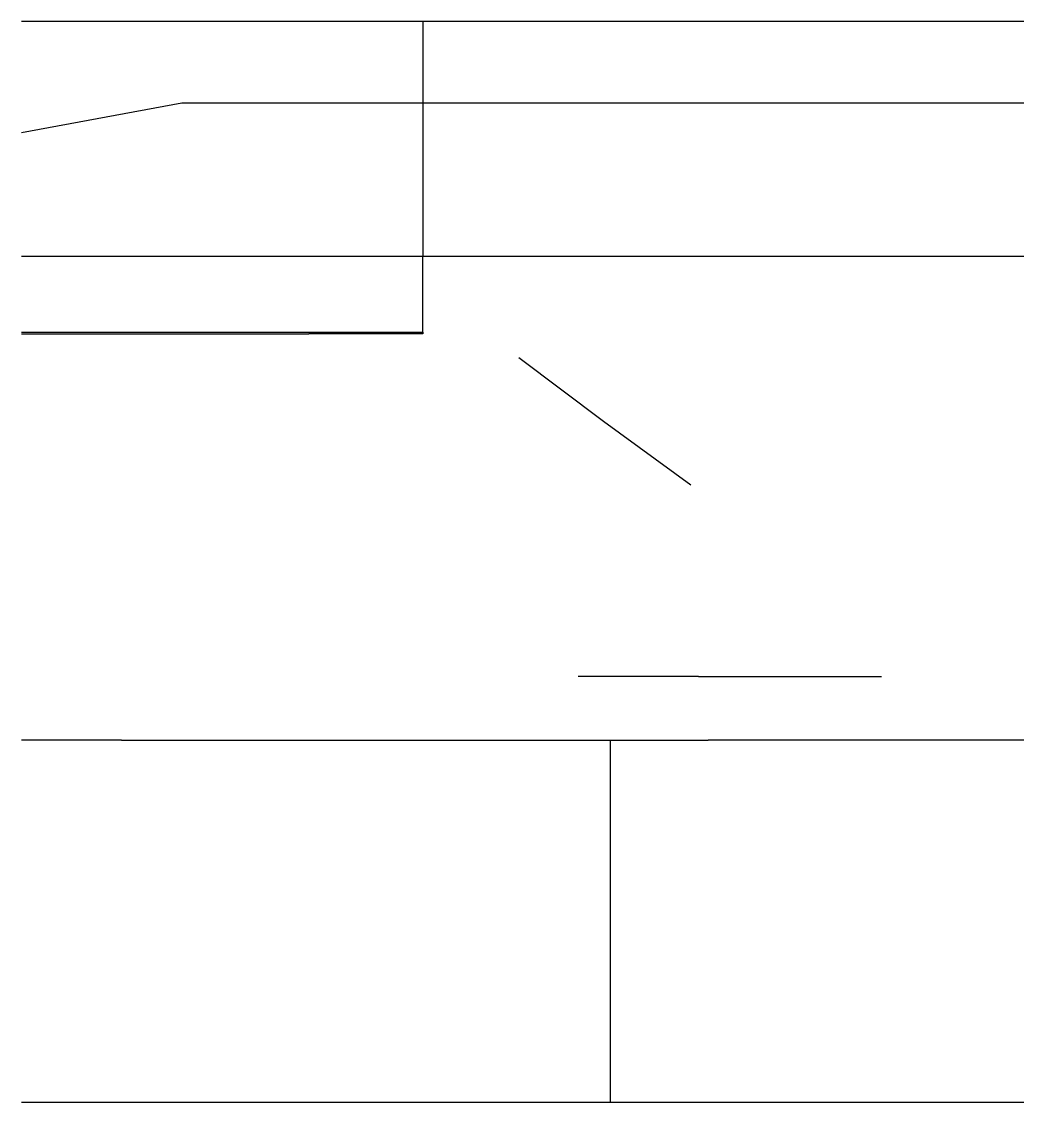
# Model space of a CAD drawing. Extents: x -60 to 60, y -11 to 16.
# Drawn here: x -60.33 to -44.71, y -10.62 to 6.34 of the extents above; entities that cross this region are included whole.
import ezdxf

# ---------------------------------------------------------------- set-up
doc = ezdxf.new("R2010")
doc.units = 0
doc.layers.get('0').update_dxf_attribs({"linetype": 'CONTINUOUS'})
doc.layers.add('SECTIONCUTEDGES', color=7, linetype='CONTINUOUS')

msp = doc.modelspace()

# ---------------------------------------------------------------- linework, layer by layer
for p, q in [((-54.04, 1.49), (-54.04, 2.658)), ((-60.333, 1.466), (-54.04, 1.466)), ((-60.333, 1.439), (-60.257, 1.439)), ((-60.257, 1.439), (-60.02, 1.439)), ((-60.02, 1.439), (-58.686, 1.439)), ((-58.686, 1.439), (-57.79, 1.439)), ((-57.79, 1.439), (-56.98, 1.439)), ((-56.98, 1.439), (-55.827, 1.439)), ((-55.326, 1.439), (-55.827, 1.439)), ((-54.441, 1.439), (-55.326, 1.439)), ((-54.251, 1.439), (-54.441, 1.439)), ((-54.135, 1.439), (-54.251, 1.439)), ((-54.04, 1.439), (-54.135, 1.439)), ((-54.04, 1.466), (-54.04, 1.49)), ((-54.04, 1.466), (-54.04, 1.439)), ((-51.205, 0.063), (-52.535, 1.063)), ((-49.835, -0.937), (-51.205, 0.063)), ((-50.475, -3.937), (-51.605, -3.937)), ((-49.715, -3.937), (-50.475, -3.937)), ((-49.715, -3.937), (-48.175, -3.937)), ((-48.175, -3.937), (-46.845, -3.937)), ((-58.765, -4.937), (-60.333, -4.937)), ((-58.765, -4.937), (-56.765, -4.937)), ((-56.765, -4.937), (-54.415, -4.937)), ((-54.415, -4.937), (-52.525, -4.937)), ((-52.525, -4.937), (-51.094, -4.937)), ((-51.094, -10.621), (-51.094, -4.937)), ((-51.094, -4.937), (-50.705, -4.937)), ((-50.705, -4.937), (-49.565, -4.937)), ((-42.89, -4.937), (-49.565, -4.937)), ((-51.094, -10.621), (-60.333, -10.621)), ((-35.198, -10.621), (-51.094, -10.621))]:
    msp.add_line(p, q)
at = {"layer": 'SECTIONCUTEDGES'}
for p, q in [((-54.04, 6.339), (-60.333, 6.339)), ((-54.04, 6.339), (-54.04, 5.063)), ((-42.64, 6.339), (-54.04, 6.339)), ((-60.333, 4.597), (-57.818, 5.063)), ((-57.818, 5.063), (-54.04, 5.063)), ((-54.04, 5.063), (-54.04, 2.658)), ((-54.04, 5.063), (-43.395, 5.063)), ((-60.333, 2.658), (-54.04, 2.658)), ((-54.04, 2.658), (-54.016, 2.658)), ((-54.016, 2.658), (-53.787, 2.658)), ((-53.787, 2.658), (-53.567, 2.658)), ((-53.567, 2.658), (-52.459, 2.658)), ((-52.459, 2.658), (-51.864, 2.658)), ((-51.864, 2.658), (-51.174, 2.658)), ((-51.174, 2.658), (-50.429, 2.658)), ((-50.429, 2.658), (-49.393, 2.658)), ((-49.393, 2.658), (-49.201, 2.658)), ((-49.201, 2.658), (-48.487, 2.658)), ((-48.487, 2.658), (-47.32, 2.658)), ((-47.32, 2.658), (-46.802, 2.658)), ((-46.802, 2.658), (-46.333, 2.658)), ((-46.333, 2.658), (-45.505, 2.658)), ((-45.505, 2.658), (-45.493, 2.658)), ((-45.493, 2.658), (-45.008, 2.658)), ((-45.008, 2.658), (-44.091, 2.658))]:
    msp.add_line(p, q, dxfattribs=at)

doc.saveas('drawing.dxf')
